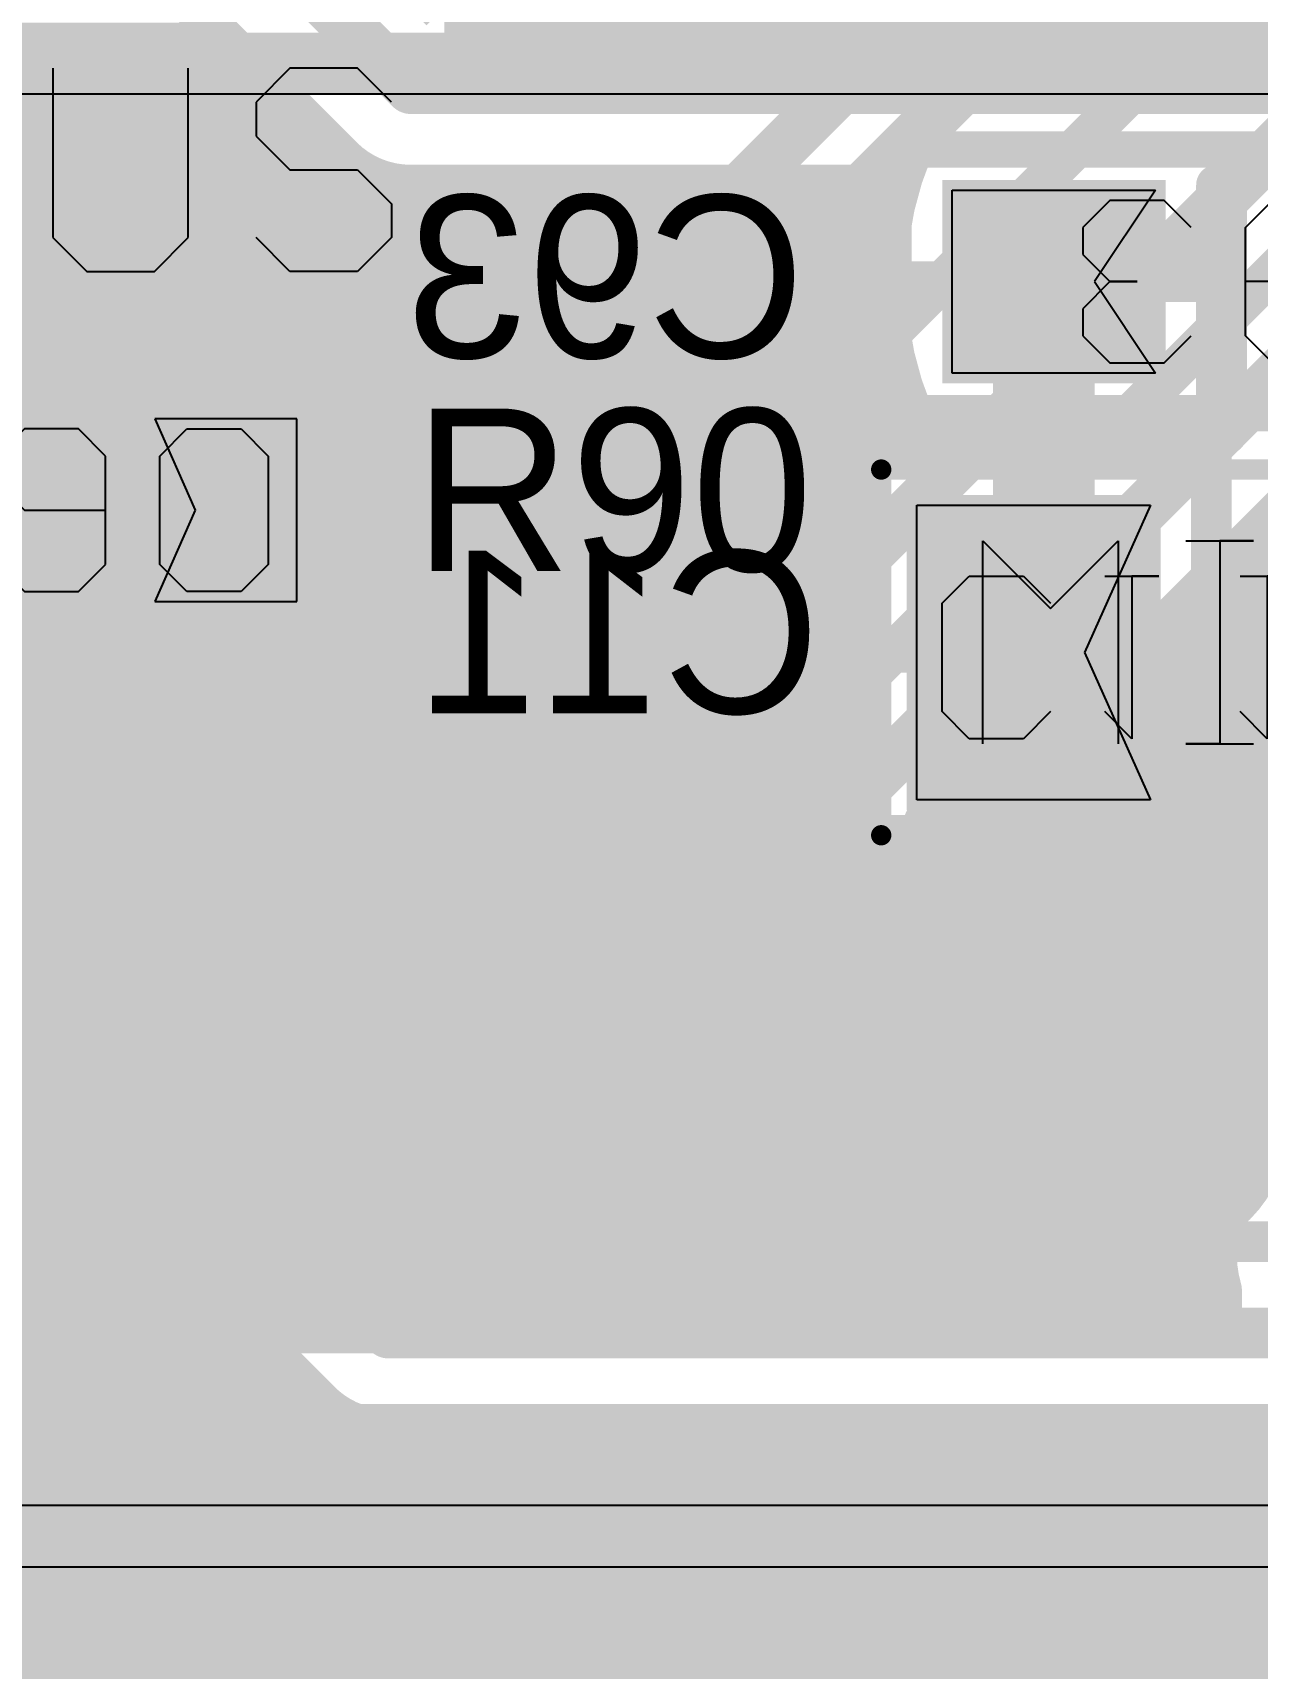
# Model space of a CAD drawing. Header units: millimetres. Extents: x 0.11 to 5.67, y 0.55 to 4.24.
# Drawn here: x 2.8228 to 3.0601, y 1.1644 to 1.4813 of the extents above; entities that cross this region are included whole.
import ezdxf

# ---------------------------------------------------------------- set-up
doc = ezdxf.new("R2010")
doc.units = ezdxf.units.MM
doc.header["$MEASUREMENT"] = 0
for name, color, linetype in [('BottomLayer', 5, 'Continuous'), ('BottomOverlay', 54, 'Continuous'), ('BottomPaste', 16, 'Continuous'), ('BottomSolder', 6, 'Continuous'), ('InternalPlane2', 16, 'Continuous'), ('Mechanical3', 76, 'Continuous'), ('MultiLayer', 9, 'Continuous'), ('TopLayer', 1, 'Continuous'), ('TopOverlay', 2, 'Continuous'), ('TopPaste', 8, 'Continuous'), ('TopSolder', 216, 'Continuous'), ('ViaHoleLayer', 16, 'Continuous')]:
    doc.layers.add(name, color=color, linetype=linetype)

# ---------------------------------------------------------------- blocks, each defined once
blk = doc.blocks.new('RC0603_8')
at = {"layer": 'Mechanical3'}
for p, q in [((-0.0452756, -0.015748), (-0.0452756, 0.0157379)), ((-0.0452756, 0.0157379), (-0.0295326, 0.0157379)), ((-0.0295326, 0.0157379), (-0.024285, 0.0104903)), ((-0.008542, 0.0157379), (-0.0137897, 0.0104903)), ((0.0019533, 0.0157379), (-0.008542, 0.0157379)), ((0.0072009, 0.0104903), (0.0019533, 0.0157379)), ((0.0176962, 0.0104903), (0.0229439, 0.0157379)), ((0.0229439, 0.0157379), (0.0334392, 0.0157379)), ((0.0334392, 0.0157379), (0.0386868, 0.0104903)), ((-0.024285, 0.0104903), (-0.024285, -5e-06)), ((-0.0137897, 0.0104903), (-0.0137897, 0.0052426)), ((0.0072009, -0.0105003), (0.0072009, 0.0104903)), ((0.0176962, -0.0105003), (0.0176962, 0.0104903)), ((0.0386868, 0.0104903), (0.0386868, -0.0105003)), ((-0.0137897, 0.0052426), (-0.008542, -5e-06)), ((-0.024285, -5e-06), (-0.0295326, -0.0052527)), ((-0.008542, -5e-06), (0.0072009, -5e-06)), ((-0.0295326, -0.0052527), (-0.0452756, -0.0052527)), ((-0.0347803, -0.0052527), (-0.024285, -0.015748)), ((-0.0137897, -0.0105003), (-0.008542, -0.015748)), ((0.0019533, -0.015748), (0.0072009, -0.0105003)), ((0.0229439, -0.015748), (0.0176962, -0.0105003)), ((0.0386868, -0.0105003), (0.0334392, -0.015748)), ((-0.008542, -0.015748), (0.0019533, -0.015748)), ((0.0334392, -0.015748), (0.0229439, -0.015748))]:
    blk.add_line(p, q, dxfattribs=at)
at = {"layer": 'TopLayer'}
for points in [[(-0.0442913, -0.0177165), (-0.0167323, -0.0177165), (-0.0442913, 0.0177165), (-0.0167323, 0.0177165)], [(0.0442677, 0.0177165), (0.0167087, 0.0177165), (0.0442677, -0.0177165), (0.0167087, -0.0177165)]]:
    blk.add_solid(points, dxfattribs=at)
at = {"layer": 'TopOverlay', "const_width": 0.0070079}
for points in [[(-0.0521653, 0.0255906), (0.0521654, 0.0255906)], [(-0.0521653, -0.0255906), (-0.0521653, 0.0255906)], [(0.0521654, -0.0255906), (0.0521654, 0.0255906)], [(-0.0521653, -0.0255906), (0.0521654, -0.0255906)]]:
    blk.add_lwpolyline(points, dxfattribs=at)
at = {"layer": 'TopOverlay', "const_width": 0.0035039}
for points in [[(-0.0539173, 0.0255906, 1), (-0.0504133, 0.0255906, 1)], [(-0.0539173, 0.0255906, 1), (-0.0504133, 0.0255906, 1)], [(0.0504134, 0.0255906, 1), (0.0539174, 0.0255906, 1)], [(0.0504134, 0.0255906, 1), (0.0539174, 0.0255906, 1)], [(-0.0539173, -0.0255906, 1), (-0.0504133, -0.0255906, 1)], [(-0.0539173, -0.0255906, 1), (-0.0504133, -0.0255906, 1)], [(0.0504134, -0.0255906, 1), (0.0539174, -0.0255906, 1)], [(0.0504134, -0.0255906, 1), (0.0539174, -0.0255906, 1)]]:
    blk.add_lwpolyline(points, format="xyb", close=True, dxfattribs=at)
at = {"layer": 'TopPaste'}
for p, q in [((-0.0442913, 0.0177165), (-0.0442913, -0.0177165)), ((-0.0167323, 0.0177165), (-0.0442913, 0.0177165)), ((-0.0246063, 0), (-0.0167323, 0.0177165)), ((0.0442677, 0.0177165), (0.0167087, 0.0177165)), ((0.0167087, 0.0177165), (0.0245827, 0)), ((0.0442677, -0.0177165), (0.0442677, 0.0177165)), ((-0.0167323, -0.0177165), (-0.0246063, 0)), ((0.0245827, 0), (0.0167087, -0.0177165)), ((-0.0442913, -0.0177165), (-0.0167323, -0.0177165)), ((0.0167087, -0.0177165), (0.0442677, -0.0177165))]:
    blk.add_line(p, q, dxfattribs=at)
at = {"layer": 'TopSolder'}
for points in [[(-0.0462598, -0.019685), (-0.0147638, -0.019685), (-0.0462598, 0.019685), (-0.0147638, 0.019685)], [(0.0462362, 0.019685), (0.0147402, 0.019685), (0.0462362, -0.019685), (0.0147402, -0.019685)]]:
    blk.add_solid(points, dxfattribs=at)
blk = doc.blocks.new('CC0603_B_17')
at = {"layer": 'BottomLayer'}
for points in [[(-0.0531496, -0.0177165), (-0.0137796, -0.0177165), (-0.0531496, 0.0177165), (-0.0137796, 0.0177165)], [(0.0531495, 0.0177165), (0.0137795, 0.0177165), (0.0531495, -0.0177165), (0.0137795, -0.0177165)]]:
    blk.add_solid(points, dxfattribs=at)
at = {"layer": 'BottomOverlay', "const_width": 0.0070079}
for points in [[(-0.0603075, -0.025576, -0.2011811506940101), (-0.060352, 0.0254697)], [(0.0604228, 0.0254697, -0.2011811506940102), (0.0603783, -0.025576)]]:
    blk.add_lwpolyline(points, format="xyb", dxfattribs=at)
at = {"layer": 'BottomOverlay', "const_width": 0.0035039}
for points in [[(-0.062104, 0.0254697, 1), (-0.0586, 0.0254697, 1)], [(-0.0617166, 0.0255, 1), (-0.0582126, 0.0255, 1)], [(0.0582834, 0.0255, 1), (0.0617874, 0.0255, 1)], [(0.0586708, 0.0254697, 1), (0.0621748, 0.0254697, 1)], [(-0.0620595, -0.025576, 1), (-0.0585555, -0.025576, 1)], [(-0.0617914, -0.0255906, 1), (-0.0582874, -0.0255906, 1)], [(0.0582873, -0.0255906, 1), (0.0617913, -0.0255906, 1)], [(0.0586263, -0.025576, 1), (0.0621303, -0.025576, 1)]]:
    blk.add_lwpolyline(points, format="xyb", close=True, dxfattribs=at)
at = {"layer": 'BottomOverlay', "const_width": 0.0070079}
for points in [[(0.0600354, 0.0255), (-0.0599646, 0.0255)], [(0.0600393, -0.0255906), (-0.0600394, -0.0255906)]]:
    blk.add_lwpolyline(points, dxfattribs=at)
at = {"layer": 'BottomPaste'}
for p, q in [((-0.0531496, -0.0177165), (-0.0531496, 0.0177165)), ((-0.0531496, 0.0177165), (-0.0137796, 0.0177165)), ((-0.0137796, 0.0177165), (-0.0255906, 0)), ((0.0255905, 0), (0.0137795, 0.0177165)), ((0.0137795, 0.0177165), (0.0531495, 0.0177165)), ((0.0531495, 0.0177165), (0.0531495, -0.0177165)), ((-0.0255906, 0), (-0.0137796, -0.0177165)), ((0.0137795, -0.0177165), (0.0255905, 0)), ((-0.0137796, -0.0177165), (-0.0531496, -0.0177165)), ((0.0531495, -0.0177165), (0.0137795, -0.0177165))]:
    blk.add_line(p, q, dxfattribs=at)
at = {"layer": 'BottomSolder'}
for points in [[(-0.0551181, -0.019685), (-0.0118111, -0.019685), (-0.0551181, 0.019685), (-0.0118111, 0.019685)], [(0.055118, 0.019685), (0.011811, 0.019685), (0.055118, -0.019685), (0.011811, -0.019685)]]:
    blk.add_solid(points, dxfattribs=at)
at = {"layer": 'Mechanical3'}
for p, q in [((-0.0561024, 0.0105003), (-0.0508547, 0.015748)), ((-0.0508547, 0.015748), (-0.0403594, 0.015748)), ((-0.0403594, 0.015748), (-0.0351118, 0.0105003)), ((-0.0246165, 0.0105003), (-0.0193688, 0.015748)), ((-0.0193688, 0.015748), (-0.0088735, 0.015748)), ((-0.0088735, 0.015748), (-0.0036259, 0.0105003)), ((0.0121171, 0.015748), (0.0068694, 0.0105003)), ((0.0226124, 0.015748), (0.0121171, 0.015748)), ((0.02786, 0.0105003), (0.0226124, 0.015748)), ((-0.0561024, -0.0104903), (-0.0561024, 0.0105003)), ((-0.0036259, 0.0105003), (-0.0036259, -0.0104903)), ((0.02786, 0.0052527), (0.02786, 0.0105003)), ((0.0226124, 5e-06), (0.02786, 0.0052527)), ((-0.0246165, -0.0052426), (-0.0193688, 5e-06)), ((-0.0193688, 5e-06), (-0.0036259, 5e-06)), ((0.0226124, 5e-06), (0.0173647, 5e-06)), ((0.0173647, 5e-06), (0.0226124, 5e-06)), ((0.02786, -0.0052426), (0.0226124, 5e-06)), ((-0.0246165, -0.0104903), (-0.0246165, -0.0052426)), ((0.02786, -0.0104903), (0.02786, -0.0052426)), ((-0.0508547, -0.0157379), (-0.0561024, -0.0104903)), ((-0.0351118, -0.0104903), (-0.0403594, -0.0157379)), ((-0.0193688, -0.0157379), (-0.0246165, -0.0104903)), ((-0.0036259, -0.0104903), (-0.0088735, -0.0157379)), ((0.0068694, -0.0104903), (0.0121171, -0.0157379)), ((0.0226124, -0.0157379), (0.02786, -0.0104903)), ((-0.0403594, -0.0157379), (-0.0508547, -0.0157379)), ((-0.0088735, -0.0157379), (-0.0193688, -0.0157379)), ((0.0121171, -0.0157379), (0.0226124, -0.0157379))]:
    blk.add_line(p, q, dxfattribs=at)
blk = doc.blocks.new('SCVW06A25020_35')
at = {"layer": 'TopOverlay', "const_width": 0.007874}
blk.add_lwpolyline([(-0.034685, 0.4885827), (1.1346063, 0.4885827)], dxfattribs=at)
blk = doc.blocks.new('SOT_223_B_197')
at = {"layer": 'BottomLayer', "const_width": 0.0103346}
for points in [[(-0.1060532, 0.1540355, 1), (-0.0957186, 0.1540355, 1)], [(-0.0853838, 0.1540355, 1), (-0.0750492, 0.1540355, 1)], [(-0.1060532, 0.1058071, 1), (-0.0957186, 0.1058071, 1)], [(-0.0853838, 0.1058071, 1), (-0.0750492, 0.1058071, 1)]]:
    blk.add_lwpolyline(points, format="xyb", close=True, dxfattribs=at)
at = {"layer": 'BottomLayer'}
for points in [[(-0.1008859, 0.0954725), (-0.0802165, 0.0954725), (-0.1008859, 0.1643701), (-0.0802165, 0.1643701)], [(-0.1112205, 0.1058071), (-0.0698819, 0.1058071), (-0.1112205, 0.1540355), (-0.0698819, 0.1540355)]]:
    blk.add_solid(points, dxfattribs=at)
at = {"layer": 'BottomOverlay'}
for points, const_width in [([(-0.132874, 0.1279528, 1), (-0.1427166, 0.1279528, 1)], 0.0098425), ([(-0.1451772, 0.1279528, 1), (-0.140256, 0.1279528, 1)], 0.0049212), ([(-0.1353346, 0.1279528, 1), (-0.1304134, 0.1279528, 1)], 0.0049212), ([(-0.1331398, 0.0728346, 1), (-0.1306398, 0.0728346, 1)], 0.0025), ([(-0.1331398, 0.0728346, 1), (-0.1306398, 0.0728346, 1)], 0.0025)]:
    blk.add_lwpolyline(points, format="xyb", close=True, dxfattribs=dict(at, const_width=const_width))
at = {"layer": 'BottomOverlay', "const_width": 0.005}
for points in [[(-0.1318898, 0.0728346), (0.1318898, 0.0728346)], [(-0.1318898, -0.0728346), (-0.1318898, 0.0728346)]]:
    blk.add_lwpolyline(points, dxfattribs=at)
at = {"layer": 'BottomPaste', "const_width": 0.0103346}
for points in [[(-0.1060532, 0.1540355, 1), (-0.0957186, 0.1540355, 1)], [(-0.0853838, 0.1540355, 1), (-0.0750492, 0.1540355, 1)], [(-0.1060532, 0.1058071, 1), (-0.0957186, 0.1058071, 1)], [(-0.0853838, 0.1058071, 1), (-0.0750492, 0.1058071, 1)]]:
    blk.add_lwpolyline(points, format="xyb", close=True, dxfattribs=at)
at = {"layer": 'BottomPaste'}
for points in [[(-0.1008859, 0.0954725), (-0.0802165, 0.0954725), (-0.1008859, 0.1643701), (-0.0802165, 0.1643701)], [(-0.1112205, 0.1058071), (-0.0698819, 0.1058071), (-0.1112205, 0.1540355), (-0.0698819, 0.1540355)]]:
    blk.add_solid(points, dxfattribs=at)
at = {"layer": 'BottomSolder', "const_width": 0.0123031}
for points in [[(-0.1070374, 0.1540355, 1), (-0.0947344, 0.1540355, 1)], [(-0.086368, 0.1540355, 1), (-0.074065, 0.1540355, 1)], [(-0.1070374, 0.1058071, 1), (-0.0947344, 0.1058071, 1)], [(-0.086368, 0.1058071, 1), (-0.074065, 0.1058071, 1)]]:
    blk.add_lwpolyline(points, format="xyb", close=True, dxfattribs=at)
at = {"layer": 'BottomSolder'}
for points in [[(-0.1008859, 0.093504), (-0.0802165, 0.093504), (-0.1008859, 0.1663386), (-0.0802165, 0.1663386)], [(-0.113189, 0.1058071), (-0.0679134, 0.1058071), (-0.113189, 0.1540355), (-0.0679134, 0.1540355)]]:
    blk.add_solid(points, dxfattribs=at)
blk = doc.blocks.new('CC0805_B_268')
at = {"layer": 'BottomLayer'}
for points in [[(-0.0127952, -0.0285433), (-0.0127952, 0.0285433), (-0.0580708, -0.0285433), (-0.0580708, 0.0285433)], [(0.0127954, 0.0285433), (0.0127954, -0.0285433), (0.058071, 0.0285433), (0.058071, -0.0285433)]]:
    blk.add_solid(points, dxfattribs=at)
at = {"layer": 'BottomOverlay', "const_width": 0.003937}
for points in [[(-0.0649605, 0.0354331), (0.0649607, 0.0354331)], [(-0.0649605, -0.0354331), (-0.0649605, 0.0354331)], [(0.0649607, -0.0354331), (0.0649607, 0.0354331)], [(-0.0649605, -0.0354331), (0.0649607, -0.0354331)]]:
    blk.add_lwpolyline(points, dxfattribs=at)
at = {"layer": 'BottomOverlay', "const_width": 0.0019685}
for points in [[(-0.0659447, 0.0354331, 1), (-0.0639763, 0.0354331, 1)], [(-0.0659447, 0.0354331, 1), (-0.0639763, 0.0354331, 1)], [(0.0639765, 0.0354331, 1), (0.0659449, 0.0354331, 1)], [(0.0639765, 0.0354331, 1), (0.0659449, 0.0354331, 1)], [(-0.0659447, -0.0354331, 1), (-0.0639763, -0.0354331, 1)], [(-0.0659447, -0.0354331, 1), (-0.0639763, -0.0354331, 1)], [(0.0639765, -0.0354331, 1), (0.0659449, -0.0354331, 1)], [(0.0639765, -0.0354331, 1), (0.0659449, -0.0354331, 1)]]:
    blk.add_lwpolyline(points, format="xyb", close=True, dxfattribs=at)
at = {"layer": 'BottomPaste'}
for p, q in [((-0.0580708, 0.0285433), (-0.0127952, 0.0285433)), ((-0.0580708, -0.0285433), (-0.0580708, 0.0285433)), ((-0.0127952, 0.0285433), (-0.0255905, 0)), ((0.0255906, 0), (0.0127953, 0.0285433)), ((0.0127953, 0.0285433), (0.0580709, 0.0285433)), ((0.0580709, 0.0285433), (0.0580709, -0.0285433)), ((-0.0255905, 0), (-0.0127952, -0.0285433)), ((0.0127953, -0.0285433), (0.0255906, 0)), ((-0.0127952, -0.0285433), (-0.0580708, -0.0285433)), ((0.0580709, -0.0285433), (0.0127953, -0.0285433))]:
    blk.add_line(p, q, dxfattribs=at)
at = {"layer": 'BottomSolder'}
for points in [[(-0.0108267, -0.0305118), (-0.0108267, 0.0305118), (-0.0600393, -0.0305118), (-0.0600393, 0.0305118)], [(0.0108269, 0.0305118), (0.0108269, -0.0305118), (0.0600395, 0.0305118), (0.0600395, -0.0305118)]]:
    blk.add_solid(points, dxfattribs=at)
at = {"layer": 'Mechanical3'}
for p, q in [((-0.0531497, 0.009516), (-0.047902, 0.0147637)), ((-0.047902, 0.0147637), (-0.0374067, 0.0147637)), ((-0.0374067, 0.0147637), (-0.0321591, 0.009516)), ((-0.0216638, 0.0147637), (-0.0111685, 0.0147637)), ((-0.0111685, 0.0147637), (-0.0164161, 0.0147637)), ((-0.0164161, 0.0147637), (-0.0164161, -0.0167222)), ((0.0045745, 0.0147637), (0.0150698, 0.0147637)), ((0.0150698, 0.0147637), (0.0098222, 0.0147637)), ((0.0098222, 0.0147637), (0.0098222, -0.0167222)), ((-0.0531497, -0.0114746), (-0.0531497, 0.009516)), ((-0.047902, -0.0167222), (-0.0531497, -0.0114746)), ((-0.0321591, -0.0114746), (-0.0374067, -0.0167222)), ((-0.0164161, -0.0167222), (-0.0216638, -0.0114746)), ((0.0098222, -0.0167222), (0.0045745, -0.0114746)), ((-0.0374067, -0.0167222), (-0.047902, -0.0167222))]:
    blk.add_line(p, q, dxfattribs=at)

msp = doc.modelspace()

# ---------------------------------------------------------------- linework, layer by layer
at = {"layer": 'BottomLayer'}
for points, const_width in [([(2.8582677, 1.5082408), (2.896036, 1.4704725)], 0.0098425), ([(2.8809055, 1.507874), (2.902559, 1.4862205)], 0.0098425), ([(2.8450443, 1.4950174), (2.8828126, 1.4572491)], 0.007874), ([(2.902559, 1.4862205), (3.4419291, 1.4862205)], 0.0098425), ([(2.6989154, 1.4793261), (2.8607356, 1.4793261)], 0.007874), ([(2.6989154, 1.4714521), (2.8686096, 1.4714521)], 0.007874), ([(2.896036, 1.4704725), (2.9409448, 1.4704725)], 0.0098425), ([(2.9409448, 1.4704725), (2.9409449, 1.4704724)], 0.0098425), ([(2.9409449, 1.4704724), (3.4354062, 1.4704724)], 0.0098425), ([(2.6989154, 1.4635781), (2.8764836, 1.4635781)], 0.007874), ([(2.6989154, 1.4557041), (2.8845638, 1.4557041)], 0.007874), ([(2.896036, 1.4517718), (2.9408837, 1.4517718)], 0.007874), ([(2.9409449, 1.4517717), (2.9891733, 1.4517717)], 0.007874), ([(2.9891733, 1.4035433), (2.9891733, 1.4517717)], 0.007874), ([(3.0521655, 1.4035433), (3.0521655, 1.4517717)], 0.007874), ([(3.0541339, 1.4035433), (3.0541339, 1.4517717)], 0.007874), ([(2.6989154, 1.4478301), (2.9891733, 1.4478301)], 0.007874), ([(2.6989154, 1.4399561), (2.9891733, 1.4399561)], 0.007874), ([(3.0187009, 1.4311024), (3.0206694, 1.4330709)], 0.019685), ([(3.0187009, 1.3631891), (3.0187009, 1.4311024)], 0.019685), ([(2.6989154, 1.4320821), (2.9891733, 1.4320821)], 0.007874), ([(2.9931104, 1.4330709), (3.0206694, 1.4330709)], 0.007874), ([(3.0206694, 1.4330709), (3.0482284, 1.4330709)], 0.007874), ([(3.0206694, 1.4074804), (3.0206694, 1.4330709)], 0.007874), ([(2.6989154, 1.4242081), (2.9891733, 1.4242081)], 0.007874), ([(2.6989154, 1.4163341), (2.9891733, 1.4163341)], 0.007874), ([(2.6989154, 1.4084601), (2.9891733, 1.4084601)], 0.007874), ([(2.9891733, 1.4035433), (3.0511812, 1.4035433)], 0.007874), ([(3.0511812, 1.3188977), (3.0511812, 1.4035433)], 0.007874), ([(2.6989154, 1.4005861), (2.9822835, 1.4005861)], 0.007874), ([(2.9822835, 1.3208662), (2.9822835, 1.4015748)], 0.007874), ([(2.9822835, 1.4015748), (3.0511811, 1.4015748)], 0.007874), ([(3.0511811, 1.3208662), (3.0511811, 1.4015748)], 0.007874), ([(3.0167323, 1.3612205), (3.0167323, 1.3976378)], 0.007874), ([(2.6989154, 1.3927121), (2.9822835, 1.3927121)], 0.007874), ([(2.6989154, 1.3848381), (2.9822835, 1.3848381)], 0.007874), ([(2.6989154, 1.3769641), (2.9822835, 1.3769641)], 0.007874), ([(2.6989154, 1.3690901), (2.9822835, 1.3690901)], 0.007874), ([(3.0167323, 1.3612205), (3.0187009, 1.3631891)], 0.019685), ([(3.015748, 1.3602362), (3.0167323, 1.3612205)], 0.019685), ([(3.015748, 1.3198819), (3.015748, 1.3602362)], 0.019685), ([(2.6989154, 1.3612161), (2.9822835, 1.3612161)], 0.007874), ([(2.9862205, 1.3612205), (3.0167323, 1.3612205)], 0.007874), ([(3.0167323, 1.3612205), (3.0472441, 1.3612205)], 0.007874), ([(3.0167323, 1.3248032), (3.0167323, 1.3612205)], 0.007874), ([(2.6989154, 1.3533421), (2.9822835, 1.3533421)], 0.007874), ([(2.6989154, 1.3454681), (2.9822835, 1.3454681)], 0.007874), ([(2.6989154, 1.3375941), (2.9822835, 1.3375941)], 0.007874), ([(2.6989154, 1.3297201), (2.9822835, 1.3297201)], 0.007874), ([(2.6989154, 1.3218461), (2.9822835, 1.3218461)], 0.007874), ([(2.9822835, 1.3208662), (3.0511811, 1.3208662)], 0.007874), ([(3.0536418, 1.3011236), (3.0536418, 1.3188977)], 0.007874), ([(2.6989154, 1.3139721), (3.0536418, 1.3139721)], 0.007874), ([(2.6989154, 1.3060981), (3.0536418, 1.3060981)], 0.007874), ([(2.703382, 1.2982241), (3.0527797, 1.2982241)], 0.007874), ([(3.0521652, 1.2445865), (3.0521652, 1.2928149)], 0.007874), ([(2.7063189, 1.2903501), (3.0521652, 1.2903501)], 0.007874), ([(2.7066142, 1.2824761), (3.0521652, 1.2824761)], 0.007874), ([(2.7043691, 1.2746021), (3.0521652, 1.2746021)], 0.007874), ([(2.9448819, 1.2687008), (2.996063, 1.2687008)], 0.019685), ([(2.996063, 1.2687008), (2.9970472, 1.269685)], 0.019685), ([(2.9970472, 1.269685), (3.0403543, 1.269685)], 0.019685), ([(2.6986283, 1.2667281), (3.0521652, 1.2667281)], 0.007874), ([(2.7816718, 1.2588541), (3.0521652, 1.2588541)], 0.007874), ([(2.7949757, 1.2509801), (3.0521652, 1.2509801)], 0.007874), ([(2.8014899, 1.2431061), (3.0522107, 1.2431061)], 0.007874), ([(3.0531497, 1.2293307), (3.0531497, 1.2377665)], 0.007874), ([(2.8051742, 1.2352321), (3.0531497, 1.2352321)], 0.007874), ([(2.8066176, 1.2293307), (3.0531497, 1.2293307)], 0.007874), ([(2.8051714, 1.2116101), (3.4143742, 1.2116101)], 0.007874), ([(2.8051728, 1.2116142), (3.1003937, 1.2116142)], 0.007874), ([(2.8014847, 1.2037361), (3.4222482, 1.2037361)], 0.007874), ([(2.7949665, 1.1958621), (3.4301222, 1.1958621)], 0.007874), ([(2.7816469, 1.1879881), (3.4379962, 1.1879881)], 0.007874), ([(2.6742086, 1.1801141), (3.4458702, 1.1801141)], 0.007874), ([(2.6663346, 1.1722401), (3.4537442, 1.1722401)], 0.007874), ([(2.6584606, 1.1643661), (3.4616182, 1.1643661)], 0.007874)]:
    msp.add_lwpolyline(points, dxfattribs=dict(at, const_width=const_width))
for points, const_width in [([(2.8587671, 1.4793261, 1), (2.8627041, 1.4793261, 1)], 0.003937), ([(2.8666411, 1.4714521, 1), (2.8705781, 1.4714521, 1)], 0.003937), ([(2.8935754, 1.4704725, 1), (2.8984966, 1.4704725, 1)], 0.0049212), ([(2.8935754, 1.4704725, 1), (2.8984966, 1.4704725, 1)], 0.0049212), ([(2.9384842, 1.4704725, 1), (2.9434054, 1.4704725, 1)], 0.0049212), ([(2.9384842, 1.4704725, 1), (2.9434054, 1.4704725, 1)], 0.0049212), ([(2.9384843, 1.4704724, 1), (2.9434055, 1.4704724, 1)], 0.0049212), ([(2.9384843, 1.4704724, 1), (2.9434055, 1.4704724, 1)], 0.0049212), ([(2.8745151, 1.4635781, 1), (2.8784521, 1.4635781, 1)], 0.003937), ([(2.8808441, 1.4572491, 1), (2.8847811, 1.4572491, 1)], 0.003937), ([(2.8808441, 1.4572491, 1), (2.8847811, 1.4572491, 1)], 0.003937), ([(2.8808441, 1.4572491, 1), (2.8847811, 1.4572491, 1)], 0.003937), ([(2.8825953, 1.4557041, 1), (2.8865323, 1.4557041, 1)], 0.003937), ([(2.8940675, 1.4517718, 1), (2.8980045, 1.4517718, 1)], 0.003937), ([(2.8940675, 1.4517718, 1), (2.8980045, 1.4517718, 1)], 0.003937), ([(2.8940675, 1.4517718, 1), (2.8980045, 1.4517718, 1)], 0.003937), ([(2.9389152, 1.4517718, 1), (2.9428522, 1.4517718, 1)], 0.003937), ([(2.9389764, 1.4517717, 1), (2.9429134, 1.4517717, 1)], 0.003937), ([(2.9872048, 1.4517717, 1), (2.9911418, 1.4517717, 1)], 0.003937), ([(2.9872048, 1.4517717, 1), (2.9911418, 1.4517717, 1)], 0.003937), ([(3.050197, 1.4517717, 1), (3.054134, 1.4517717, 1)], 0.003937), ([(3.0521654, 1.4517717, 1), (3.0561024, 1.4517717, 1)], 0.003937), ([(2.9872048, 1.4478301, 1), (2.9911418, 1.4478301, 1)], 0.003937), ([(2.9872048, 1.4399561, 1), (2.9911418, 1.4399561, 1)], 0.003937), ([(3.0157482, 1.4330709, 1), (3.0255906, 1.4330709, 1)], 0.0098425), ([(3.0137797, 1.4311024, 1), (3.0236221, 1.4311024, 1)], 0.0098425), ([(3.0137797, 1.4311024, 1), (3.0236221, 1.4311024, 1)], 0.0098425), ([(2.9872048, 1.4320821, 1), (2.9911418, 1.4320821, 1)], 0.003937), ([(2.9911419, 1.4330709, 1), (2.9950789, 1.4330709, 1)], 0.003937), ([(3.0187009, 1.4330709, 1), (3.0226379, 1.4330709, 1)], 0.003937), ([(3.0187009, 1.4330709, 1), (3.0226379, 1.4330709, 1)], 0.003937), ([(3.0187009, 1.4330709, 1), (3.0226379, 1.4330709, 1)], 0.003937), ([(3.0462599, 1.4330709, 1), (3.0501969, 1.4330709, 1)], 0.003937), ([(2.9872048, 1.4242081, 1), (2.9911418, 1.4242081, 1)], 0.003937), ([(2.9872048, 1.4163341, 1), (2.9911418, 1.4163341, 1)], 0.003937), ([(2.9872048, 1.4084601, 1), (2.9911418, 1.4084601, 1)], 0.003937), ([(3.0187009, 1.4074804, 1), (3.0226379, 1.4074804, 1)], 0.003937), ([(2.9872048, 1.4035433, 1), (2.9911418, 1.4035433, 1)], 0.003937), ([(2.9872048, 1.4035433, 1), (2.9911418, 1.4035433, 1)], 0.003937), ([(3.0492127, 1.4035433, 1), (3.0531497, 1.4035433, 1)], 0.003937), ([(3.0492127, 1.4035433, 1), (3.0531497, 1.4035433, 1)], 0.003937), ([(3.050197, 1.4035433, 1), (3.054134, 1.4035433, 1)], 0.003937), ([(3.0521654, 1.4035433, 1), (3.0561024, 1.4035433, 1)], 0.003937), ([(2.980315, 1.4015748, 1), (2.984252, 1.4015748, 1)], 0.003937), ([(2.980315, 1.4015748, 1), (2.984252, 1.4015748, 1)], 0.003937), ([(2.980315, 1.4005861, 1), (2.984252, 1.4005861, 1)], 0.003937), ([(3.0492126, 1.4015748, 1), (3.0531496, 1.4015748, 1)], 0.003937), ([(3.0492126, 1.4015748, 1), (3.0531496, 1.4015748, 1)], 0.003937), ([(3.0147638, 1.3976378, 1), (3.0187008, 1.3976378, 1)], 0.003937), ([(2.980315, 1.3927121, 1), (2.984252, 1.3927121, 1)], 0.003937), ([(2.980315, 1.3848381, 1), (2.984252, 1.3848381, 1)], 0.003937), ([(2.980315, 1.3769641, 1), (2.984252, 1.3769641, 1)], 0.003937), ([(2.980315, 1.3690901, 1), (2.984252, 1.3690901, 1)], 0.003937), ([(3.0137797, 1.3631891, 1), (3.0236221, 1.3631891, 1)], 0.0098425), ([(3.0137797, 1.3631891, 1), (3.0236221, 1.3631891, 1)], 0.0098425), ([(3.0108268, 1.3602362, 1), (3.0206692, 1.3602362, 1)], 0.0098425), ([(3.0108268, 1.3602362, 1), (3.0206692, 1.3602362, 1)], 0.0098425), ([(3.0118111, 1.3612205, 1), (3.0216535, 1.3612205, 1)], 0.0098425), ([(3.0118111, 1.3612205, 1), (3.0216535, 1.3612205, 1)], 0.0098425), ([(2.980315, 1.3612161, 1), (2.984252, 1.3612161, 1)], 0.003937), ([(2.984252, 1.3612205, 1), (2.988189, 1.3612205, 1)], 0.003937), ([(3.0147638, 1.3612205, 1), (3.0187008, 1.3612205, 1)], 0.003937), ([(3.0147638, 1.3612205, 1), (3.0187008, 1.3612205, 1)], 0.003937), ([(3.0147638, 1.3612205, 1), (3.0187008, 1.3612205, 1)], 0.003937), ([(3.0147638, 1.3612205, 1), (3.0187008, 1.3612205, 1)], 0.003937), ([(3.0452756, 1.3612205, 1), (3.0492126, 1.3612205, 1)], 0.003937), ([(2.980315, 1.3533421, 1), (2.984252, 1.3533421, 1)], 0.003937), ([(2.980315, 1.3454681, 1), (2.984252, 1.3454681, 1)], 0.003937), ([(2.980315, 1.3375941, 1), (2.984252, 1.3375941, 1)], 0.003937), ([(2.980315, 1.3297201, 1), (2.984252, 1.3297201, 1)], 0.003937), ([(3.0098425, 1.3198819, 1), (3.0216535, 1.3198819, 1)], 0.011811), ([(3.0108268, 1.3198819, 1), (3.0206692, 1.3198819, 1)], 0.0098425), ([(3.0147638, 1.3248032, 1), (3.0187008, 1.3248032, 1)], 0.003937), ([(2.980315, 1.3218461, 1), (2.984252, 1.3218461, 1)], 0.003937), ([(2.980315, 1.3208662, 1), (2.984252, 1.3208662, 1)], 0.003937), ([(2.980315, 1.3208662, 1), (2.984252, 1.3208662, 1)], 0.003937), ([(3.0492126, 1.3208662, 1), (3.0531496, 1.3208662, 1)], 0.003937), ([(3.0492126, 1.3208662, 1), (3.0531496, 1.3208662, 1)], 0.003937), ([(3.0492127, 1.3188977, 1), (3.0531497, 1.3188977, 1)], 0.003937), ([(3.0516733, 1.3188977, 1), (3.0556103, 1.3188977, 1)], 0.003937), ([(3.0516733, 1.3139721, 1), (3.0556103, 1.3139721, 1)], 0.003937), ([(3.0516733, 1.3060981, 1), (3.0556103, 1.3060981, 1)], 0.003937), ([(3.0516733, 1.3011236, 1), (3.0556103, 1.3011236, 1)], 0.003937), ([(3.0516733, 1.3011236, 1), (3.0556103, 1.3011236, 1)], 0.003937), ([(3.0508112, 1.2982241, 1), (3.0547482, 1.2982241, 1)], 0.003937), ([(3.0501967, 1.2928149, 1), (3.0541337, 1.2928149, 1)], 0.003937), ([(3.0501967, 1.2928149, 1), (3.0541337, 1.2928149, 1)], 0.003937), ([(3.0501967, 1.2903501, 1), (3.0541337, 1.2903501, 1)], 0.003937), ([(3.0501967, 1.2824761, 1), (3.0541337, 1.2824761, 1)], 0.003937), ([(2.9389764, 1.2687008, 1), (2.9507874, 1.2687008, 1)], 0.011811), ([(3.0344488, 1.269685, 1), (3.0462598, 1.269685, 1)], 0.011811), ([(2.9399607, 1.2687008, 1), (2.9498031, 1.2687008, 1)], 0.0098425), ([(2.9911418, 1.2687008, 1), (3.0009842, 1.2687008, 1)], 0.0098425), ([(2.9911418, 1.2687008, 1), (3.0009842, 1.2687008, 1)], 0.0098425), ([(2.992126, 1.269685, 1), (3.0019684, 1.269685, 1)], 0.0098425), ([(2.992126, 1.269685, 1), (3.0019684, 1.269685, 1)], 0.0098425), ([(3.0354331, 1.269685, 1), (3.0452755, 1.269685, 1)], 0.0098425), ([(3.0501967, 1.2746021, 1), (3.0541337, 1.2746021, 1)], 0.003937), ([(3.0501967, 1.2667281, 1), (3.0541337, 1.2667281, 1)], 0.003937), ([(3.0501967, 1.2588541, 1), (3.0541337, 1.2588541, 1)], 0.003937), ([(3.0501967, 1.2509801, 1), (3.0541337, 1.2509801, 1)], 0.003937), ([(3.0501967, 1.2445865, 1), (3.0541337, 1.2445865, 1)], 0.003937), ([(3.0501967, 1.2445865, 1), (3.0541337, 1.2445865, 1)], 0.003937), ([(3.0502422, 1.2431061, 1), (3.0541792, 1.2431061, 1)], 0.003937), ([(3.0511812, 1.2377665, 1), (3.0551182, 1.2377665, 1)], 0.003937), ([(3.0511812, 1.2377665, 1), (3.0551182, 1.2377665, 1)], 0.003937), ([(3.0511812, 1.2352321, 1), (3.0551182, 1.2352321, 1)], 0.003937), ([(3.0511812, 1.2293307, 1), (3.0551182, 1.2293307, 1)], 0.003937), ([(3.0511812, 1.2293307, 1), (3.0551182, 1.2293307, 1)], 0.003937)]:
    msp.add_lwpolyline(points, format="xyb", close=True, dxfattribs=dict(at, const_width=const_width))
at = {"layer": 'BottomLayer', "const_width": 0.007874}
for points in [[(2.896036, 1.4517718, -0.198912367379658), (2.8828126, 1.4572491)], [(2.896036, 1.4517718, -0.198912367379658), (2.8828126, 1.4572491)], [(3.0521652, 1.2928149, -0.08816822578265807), (3.0536418, 1.3011236)], [(3.0531497, 1.2377665, -0.07180571860450823), (3.0521652, 1.2445865)]]:
    msp.add_lwpolyline(points, format="xyb", dxfattribs=at)
at = {"layer": 'InternalPlane2'}
for p, q in [((2.7057088, 1.4694371), (3.8818898, 1.4694372)), ((4.0664303, 1.1959171), (2.3213649, 1.1959171)), ((2.3188976, 1.1840041), (4.0688976, 1.1840041))]:
    msp.add_line(p, q, dxfattribs=at)
at = {"layer": 'InternalPlane2', "const_width": 0.011811}
for points in [[(2.7057088, 1.4753936), (3.8818898, 1.4753937)], [(2.3188976, 1.1899606), (3.7470472, 1.1899606)]]:
    msp.add_lwpolyline(points, dxfattribs=at)
at = {"layer": 'InternalPlane2', "const_width": 0.0259055}
for points in [[(3.0027953, 1.3198819, 1), (3.0287007, 1.3198819, 1)], [(2.9319292, 1.2687008, 1), (2.9578346, 1.2687008, 1)], [(3.0274016, 1.269685, 1), (3.053307, 1.269685, 1)]]:
    msp.add_lwpolyline(points, format="xyb", close=True, dxfattribs=at)
at = {"layer": 'MultiLayer', "const_width": 0.011811}
for points in [[(3.0098425, 1.3198819, 1), (3.0216535, 1.3198819, 1)], [(2.9389764, 1.2687008, 1), (2.9507874, 1.2687008, 1)], [(3.0344488, 1.269685, 1), (3.0462598, 1.269685, 1)]]:
    msp.add_lwpolyline(points, format="xyb", close=True, dxfattribs=at)
at = {"layer": 'TopLayer'}
for points, const_width in [([(2.9566929, 1.4478346), (3.2165355, 1.7076772)], 0.0098425), ([(2.9492676, 1.476378), (3.1555118, 1.6826222)], 0.0098425), ([(2.9625984, 1.4301181), (3.2007873, 1.668307)], 0.0098425), ([(2.9448819, 1.3405512), (3.2559055, 1.6515748)], 0.0098425), ([(2.9547245, 1.3887796), (3.2057087, 1.6397638)], 0.007874), ([(2.9530118, 1.3248032), (3.2610825, 1.6328739)], 0.007874), ([(2.9581428, 1.3090551), (3.2671979, 1.6181102)], 0.0098425), ([(2.9713662, 1.2958317), (3.274944, 1.5994095)], 0.007874), ([(2.5482299, 1.476378), (2.9492676, 1.476378)], 0.0098425), ([(2.5669291, 1.4478346), (2.9566929, 1.4478346)], 0.0098425), ([(2.5846456, 1.4301181), (2.9625984, 1.4301181)], 0.0098425), ([(2.8602126, 1.3887796), (2.9547245, 1.3887796)], 0.007874), ([(3.0603726, 1.3848381), (3.1765565, 1.3848381)], 0.007874), ([(3.0524986, 1.3769641), (3.1702093, 1.3769641)], 0.007874), ([(3.0446246, 1.3690901), (3.1543731, 1.3690901)], 0.007874), ([(3.0367506, 1.3612161), (3.1420511, 1.3612161)], 0.007874), ([(3.0288766, 1.3533421), (3.1374073, 1.3533421)], 0.007874), ([(3.0210026, 1.3454681), (3.1358456, 1.3454681)], 0.007874), ([(2.5403544, 1.3405512), (2.9448819, 1.3405512)], 0.0098425), ([(3.0131286, 1.3375941), (3.1367729, 1.3375941)], 0.007874), ([(3.0052546, 1.3297201), (3.1405181, 1.3297201)], 0.007874), ([(2.5767717, 1.3248032), (2.9530118, 1.3248032)], 0.007874), ([(2.9973806, 1.3218461), (3.1494922, 1.3218461)], 0.007874), ([(2.9895066, 1.3139721), (3.1854252, 1.3139721)], 0.007874), ([(2.6072835, 1.3090551), (2.9581428, 1.3090551)], 0.0098425), ([(2.9816326, 1.3060981), (3.7253937, 1.3060981)], 0.007874), ([(2.9737586, 1.2982241), (3.7253937, 1.2982241)], 0.007874), ([(2.8911967, 1.2903544), (2.9581428, 1.2903544)], 0.007874), ([(2.8911967, 1.2903544), (2.9167873, 1.2647638)], 0.007874), ([(2.891201, 1.2903501), (3.7253937, 1.2903501)], 0.007874), ([(2.6811989, 1.2854655), (2.8710306, 1.2854655)], 0.007874), ([(2.8710306, 1.2854655), (2.9094488, 1.2470473)], 0.007874), ([(2.899075, 1.2824761), (3.7253937, 1.2824761)], 0.007874), ([(2.906949, 1.2746021), (3.7253937, 1.2746021)], 0.007874), ([(2.6003612, 1.2628277), (2.8582353, 1.2628277)], 0.0098425), ([(2.8582353, 1.2628277), (2.8917323, 1.2293307)], 0.0098425), ([(2.914823, 1.2667281), (3.7253937, 1.2667281)], 0.007874), ([(2.9167873, 1.2647638), (3.3681102, 1.2647638)], 0.007874), ([(2.9094488, 1.2470473), (3.3681102, 1.2470473)], 0.007874), ([(2.800835, 1.244127), (2.8504892, 1.244127)], 0.007874), ([(2.8014899, 1.2431061), (2.8515101, 1.2431061)], 0.007874), ([(2.8504892, 1.244127), (2.8785089, 1.2161073)], 0.007874), ([(2.8051742, 1.2352321), (2.8593841, 1.2352321)], 0.007874), ([(2.8917323, 1.2293307), (3.3622047, 1.2293307)], 0.0098425), ([(2.8068794, 1.2273581), (2.8672581, 1.2273581)], 0.007874), ([(2.8068785, 1.2194841), (2.8751321, 1.2194841)], 0.007874), ([(2.8051714, 1.2116101), (2.8857576, 1.2116101)], 0.007874), ([(2.8917323, 1.21063), (3.3544586, 1.21063)], 0.007874), ([(2.8014847, 1.2037361), (3.3613525, 1.2037361)], 0.007874), ([(2.7949665, 1.1958621), (3.3692265, 1.1958621)], 0.007874), ([(2.7816469, 1.1879881), (3.3771005, 1.1879881)], 0.007874), ([(2.5232462, 1.1801141), (3.3849745, 1.1801141)], 0.007874), ([(2.5295937, 1.1722401), (3.3928485, 1.1722401)], 0.007874), ([(2.5321763, 1.1643661), (3.4007225, 1.1643661)], 0.007874)]:
    msp.add_lwpolyline(points, dxfattribs=dict(at, const_width=const_width))
for points, const_width in [([(2.946807, 1.476378, 1), (2.9517282, 1.476378, 1)], 0.0049212), ([(2.946807, 1.476378, 1), (2.9517282, 1.476378, 1)], 0.0049212), ([(2.9542323, 1.4478346, 1), (2.9591535, 1.4478346, 1)], 0.0049212), ([(2.9542323, 1.4478346, 1), (2.9591535, 1.4478346, 1)], 0.0049212), ([(2.9601378, 1.4301181, 1), (2.965059, 1.4301181, 1)], 0.0049212), ([(2.9601378, 1.4301181, 1), (2.965059, 1.4301181, 1)], 0.0049212), ([(2.8582441, 1.3887796, 1), (2.8621811, 1.3887796, 1)], 0.003937), ([(2.952756, 1.3887796, 1), (2.956693, 1.3887796, 1)], 0.003937), ([(2.952756, 1.3887796, 1), (2.956693, 1.3887796, 1)], 0.003937), ([(3.0584041, 1.3848381, 1), (3.0623411, 1.3848381, 1)], 0.003937), ([(3.0505301, 1.3769641, 1), (3.0544671, 1.3769641, 1)], 0.003937), ([(3.0426561, 1.3690901, 1), (3.0465931, 1.3690901, 1)], 0.003937), ([(3.0347821, 1.3612161, 1), (3.0387191, 1.3612161, 1)], 0.003937), ([(3.0269081, 1.3533421, 1), (3.0308451, 1.3533421, 1)], 0.003937), ([(3.0190341, 1.3454681, 1), (3.0229711, 1.3454681, 1)], 0.003937), ([(2.9424213, 1.3405512, 1), (2.9473425, 1.3405512, 1)], 0.0049212), ([(2.9424213, 1.3405512, 1), (2.9473425, 1.3405512, 1)], 0.0049212), ([(3.0111601, 1.3375941, 1), (3.0150971, 1.3375941, 1)], 0.003937), ([(3.0032861, 1.3297201, 1), (3.0072231, 1.3297201, 1)], 0.003937), ([(3.0098425, 1.3198819, 1), (3.0216535, 1.3198819, 1)], 0.011811), ([(2.9510433, 1.3248032, 1), (2.9549803, 1.3248032, 1)], 0.003937), ([(2.9510433, 1.3248032, 1), (2.9549803, 1.3248032, 1)], 0.003937), ([(2.9954121, 1.3218461, 1), (2.9993491, 1.3218461, 1)], 0.003937), ([(2.9875381, 1.3139721, 1), (2.9914751, 1.3139721, 1)], 0.003937), ([(2.9556822, 1.3090551, 1), (2.9606034, 1.3090551, 1)], 0.0049212), ([(2.9556822, 1.3090551, 1), (2.9606034, 1.3090551, 1)], 0.0049212), ([(2.9796641, 1.3060981, 1), (2.9836011, 1.3060981, 1)], 0.003937), ([(2.9693977, 1.2958317, 1), (2.9733347, 1.2958317, 1)], 0.003937), ([(2.9693977, 1.2958317, 1), (2.9733347, 1.2958317, 1)], 0.003937), ([(2.9693977, 1.2958317, 1), (2.9733347, 1.2958317, 1)], 0.003937), ([(2.9717901, 1.2982241, 1), (2.9757271, 1.2982241, 1)], 0.003937), ([(2.8892282, 1.2903544, 1), (2.8931652, 1.2903544, 1)], 0.003937), ([(2.8892282, 1.2903544, 1), (2.8931652, 1.2903544, 1)], 0.003937), ([(2.8892325, 1.2903501, 1), (2.8931695, 1.2903501, 1)], 0.003937), ([(2.9561743, 1.2903544, 1), (2.9601113, 1.2903544, 1)], 0.003937), ([(2.9561743, 1.2903544, 1), (2.9601113, 1.2903544, 1)], 0.003937), ([(2.9561743, 1.2903544, 1), (2.9601113, 1.2903544, 1)], 0.003937), ([(2.8690621, 1.2854655, 1), (2.8729991, 1.2854655, 1)], 0.003937), ([(2.8690621, 1.2854655, 1), (2.8729991, 1.2854655, 1)], 0.003937), ([(2.8971065, 1.2824761, 1), (2.9010435, 1.2824761, 1)], 0.003937), ([(2.9389764, 1.2687008, 1), (2.9507874, 1.2687008, 1)], 0.011811), ([(3.0344488, 1.269685, 1), (3.0462598, 1.269685, 1)], 0.011811), ([(2.9049805, 1.2746021, 1), (2.9089175, 1.2746021, 1)], 0.003937), ([(2.8557747, 1.2628277, 1), (2.8606959, 1.2628277, 1)], 0.0049212), ([(2.8557747, 1.2628277, 1), (2.8606959, 1.2628277, 1)], 0.0049212), ([(2.9128545, 1.2667281, 1), (2.9167915, 1.2667281, 1)], 0.003937), ([(2.9148188, 1.2647638, 1), (2.9187558, 1.2647638, 1)], 0.003937), ([(2.9148188, 1.2647638, 1), (2.9187558, 1.2647638, 1)], 0.003937), ([(2.9074803, 1.2470473, 1), (2.9114173, 1.2470473, 1)], 0.003937), ([(2.9074803, 1.2470473, 1), (2.9114173, 1.2470473, 1)], 0.003937), ([(2.8485207, 1.244127, 1), (2.8524577, 1.244127, 1)], 0.003937), ([(2.8485207, 1.244127, 1), (2.8524577, 1.244127, 1)], 0.003937), ([(2.8495416, 1.2431061, 1), (2.8534786, 1.2431061, 1)], 0.003937), ([(2.8574156, 1.2352321, 1), (2.8613526, 1.2352321, 1)], 0.003937), ([(2.8892717, 1.2293307, 1), (2.8941929, 1.2293307, 1)], 0.0049212), ([(2.8892717, 1.2293307, 1), (2.8941929, 1.2293307, 1)], 0.0049212), ([(2.8652896, 1.2273581, 1), (2.8692266, 1.2273581, 1)], 0.003937), ([(2.8731636, 1.2194841, 1), (2.8771006, 1.2194841, 1)], 0.003937), ([(2.8765404, 1.2161073, 1), (2.8804774, 1.2161073, 1)], 0.003937), ([(2.8765404, 1.2161073, 1), (2.8804774, 1.2161073, 1)], 0.003937), ([(2.8765404, 1.2161073, 1), (2.8804774, 1.2161073, 1)], 0.003937), ([(2.8837891, 1.2116101, 1), (2.8877261, 1.2116101, 1)], 0.003937), ([(2.8897638, 1.21063, 1), (2.8937008, 1.21063, 1)], 0.003937), ([(2.8897638, 1.21063, 1), (2.8937008, 1.21063, 1)], 0.003937), ([(2.8897638, 1.21063, 1), (2.8937008, 1.21063, 1)], 0.003937)]:
    msp.add_lwpolyline(points, format="xyb", close=True, dxfattribs=dict(at, const_width=const_width))
at = {"layer": 'TopLayer', "const_width": 0.007874}
for points in [[(2.9713662, 1.2958317, -0.198912367379658), (2.9581428, 1.2903544)], [(2.9713662, 1.2958317, -0.198912367379658), (2.9581428, 1.2903544)], [(2.8917323, 1.21063, -0.198912367379658), (2.8785089, 1.2161073)], [(2.8917323, 1.21063, -0.198912367379658), (2.8785089, 1.2161073)]]:
    msp.add_lwpolyline(points, format="xyb", dxfattribs=at)
at = {"layer": 'TopOverlay'}
for p, q in [((2.8267083, 1.4743968), (2.8267083, 1.441599)), ((2.8529465, 1.441599), (2.8529465, 1.4743968)), ((2.8726253, 1.4743968), (2.8660657, 1.4678372)), ((2.8857444, 1.4743968), (2.8726253, 1.4743968)), ((2.8923039, 1.4678372), (2.8857444, 1.4743968)), ((2.8660657, 1.4678372), (2.8660657, 1.4612776)), ((2.8660657, 1.4612776), (2.8726253, 1.4547181)), ((2.8726253, 1.4547181), (2.8857444, 1.4547181)), ((2.8857444, 1.4547181), (2.8923039, 1.4481585)), ((2.8923039, 1.4481585), (2.8923039, 1.441599)), ((2.8267083, 1.441599), (2.8332679, 1.4350394)), ((2.846387, 1.4350394), (2.8529465, 1.441599)), ((2.8726253, 1.4350394), (2.8660657, 1.441599)), ((2.8923039, 1.441599), (2.8857444, 1.4350394)), ((2.8332679, 1.4350394), (2.846387, 1.4350394)), ((2.8857444, 1.4350394), (2.8726253, 1.4350394)), ((3.0068898, 1.3435039), (3.0068898, 1.3828613)), ((3.0068898, 1.3828613), (3.0200089, 1.3697421)), ((3.0200089, 1.3697421), (3.033128, 1.3828613)), ((3.033128, 1.3828613), (3.033128, 1.3435039)), ((3.0462472, 1.3828613), (3.0593663, 1.3828613)), ((3.0593663, 1.3828613), (3.0528068, 1.3828613)), ((3.0528068, 1.3828613), (3.0528068, 1.3435039)), ((3.0528068, 1.3435039), (3.0462472, 1.3435039)), ((3.0462472, 1.3435039), (3.0593663, 1.3435039))]:
    msp.add_line(p, q, dxfattribs=at)
at = {"layer": 'ViaHoleLayer', "const_width": 0.0059055}
for points in [[(3.0127953, 1.3198819, 1), (3.0187007, 1.3198819, 1)], [(2.9419292, 1.2687008, 1), (2.9478346, 1.2687008, 1)], [(3.0374016, 1.269685, 1), (3.043307, 1.269685, 1)]]:
    msp.add_lwpolyline(points, format="xyb", close=True, dxfattribs=at)

# ---------------------------------------------------------------- block references
for name, p, rotation in [('CC0603_B_17', (3.0541339, 1.4330709), 180), ('RC0603_8', (2.8297244, 1.3887796), 360), ('CC0805_B_268', (3.0521653, 1.3612205), 360), ('SCVW06A25020_35', (2.5819292, 0.8372048), 360), ('SOT_223_B_197', (3.0866142, 1.1387795), 360)]:
    msp.add_blockref(name, p, dxfattribs=dict(rotation=rotation))

# ---------------------------------------------------------------- texts
at = {"layer": 'BottomOverlay', "text_generation_flag": 2}
for s, p in [('C93', (2.9724409, 1.4183071)), ('C11', (2.9753937, 1.3494095))]:
    msp.add_text(s, height=0.0314961, dxfattribs=at).set_placement(p)
at = {"layer": 'TopOverlay'}
msp.add_text('R90', height=0.0314961, dxfattribs=at).set_placement((2.8966535, 1.3769685))

doc.saveas('drawing.dxf')
